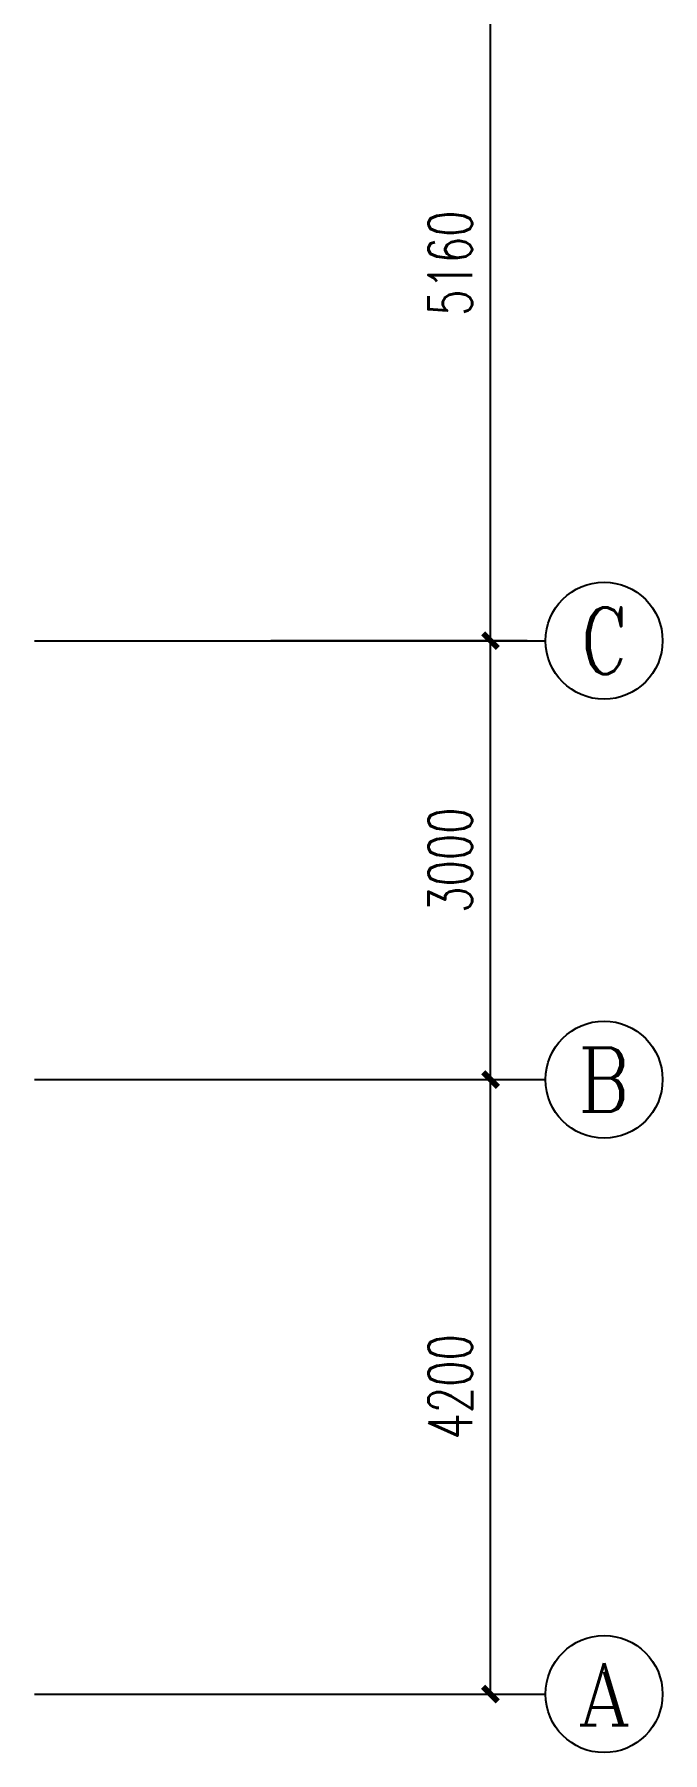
# Model space of a CAD drawing. Extents: x 1051052 to 1482120, y -981644 to -673261.
# Drawn here: x 1143236 to 1147529, y -915392 to -903648 of the extents above; entities that cross this region are included whole.
import ezdxf
from ezdxf.enums import TextEntityAlignment as Align

# ---------------------------------------------------------------- set-up
doc = ezdxf.new("R2010")
doc.units = 0
doc.header["$LTSCALE"] = 1000
doc.header["$MEASUREMENT"] = 0
doc.layers.add('AXIS', color=3, linetype='Continuous')
doc.layers.add('AXIS_TEXT', color=7, linetype='Continuous')
doc.styles.add('_TCH_AXIS', font='COMPLEX', dxfattribs={"bigfont": 'GBCBIG'})
doc.styles.add('_TCH_DIM_T3', font='SIMPLEX', dxfattribs={"width": 0.705882, "bigfont": 'GBCBIG'})
doc.styles.add('COMPLEX', font='COMPLEX')
doc.dimstyles.new('_TCH_ARCH&&100', dxfattribs={"dimtxt": 297.5, "dimasz": 100, "dimexe": 250, "dimexo": 300, "dimgap": 126.25, "dimtad": 1, "dimdec": 0, "dimzin": 0, "dimdsep": 46, "dimtxsty": '_TCH_DIM_T3', "dimblk": 'ARCHTICK', "dimcen": 0.09, "dimclrt": 7, "dimazin": 2, "dimtfac": 1, "dimtdec": 0, "dimtix": 1, "dimtmove": 2, "dimatfit": 3, "dimfxl": 0, "dimtolj": 1, "dimtzin": 0, "dimarcsym": 0})

# ---------------------------------------------------------------- blocks, each defined once
blk = doc.blocks.new('_ArchTick')
at = {"color": 0, "linetype": 'ByBlock', "const_width": 0.4}
blk.add_lwpolyline([(-0.5, -0.5), (0.5, 0.5)], dxfattribs=at)
blk = doc.blocks.new('*D403')
at = {"layer": 'AXIS', "color": 0, "lineweight": -2, "transparency": 16777216}
for p, q in [((1144853, -910792), (1146603, -910792)), ((1146353, -914992), (1146353, -910792)), ((1144853, -914992), (1146603, -914992))]:
    blk.add_line(p, q, dxfattribs=at)
at = {"layer": 'Defpoints', "color": 0, "transparency": 16777216}
for p in [(1143853, -910792), (1146353, -910792), (1143853, -914992)]:
    blk.add_point(p, dxfattribs=at)
at = {"layer": 'AXIS', "color": 0, "lineweight": -2, "transparency": 16777216, "xscale": 100, "yscale": 100, "zscale": 100}
for p, rotation in [((1146353, -910792), 90), ((1146353, -914992), 270)]:
    blk.add_blockref('_ArchTick', p, dxfattribs=dict(at, rotation=rotation))
at = {"layer": 'AXIS', "color": 7, "transparency": 16777216, "insert": (1146078, -912892), "char_height": 297.5, "attachment_point": 5, "rotation": 90, "style": '_TCH_DIM_T3'}
blk.add_mtext('\\A1;4200', dxfattribs=at)
blk = doc.blocks.new('*D404')
at = {"layer": 'AXIS', "color": 0, "lineweight": -2, "transparency": 16777216}
for p, q in [((1144853, -907792), (1146603, -907792)), ((1146353, -910792), (1146353, -907792)), ((1144853, -910792), (1146603, -910792))]:
    blk.add_line(p, q, dxfattribs=at)
at = {"layer": 'Defpoints', "color": 0, "transparency": 16777216}
for p in [(1143853, -907792), (1146353, -907792), (1143853, -910792)]:
    blk.add_point(p, dxfattribs=at)
at = {"layer": 'AXIS', "color": 0, "lineweight": -2, "transparency": 16777216, "xscale": 100, "yscale": 100, "zscale": 100}
for p, rotation in [((1146353, -907792), 90), ((1146353, -910792), 270)]:
    blk.add_blockref('_ArchTick', p, dxfattribs=dict(at, rotation=rotation))
at = {"layer": 'AXIS', "color": 7, "transparency": 16777216, "insert": (1146078, -909292), "char_height": 297.5, "attachment_point": 5, "rotation": 90, "style": '_TCH_DIM_T3'}
blk.add_mtext('\\A1;3000', dxfattribs=at)
blk = doc.blocks.new('*D405')
at = {"layer": 'AXIS', "color": 0, "lineweight": -2, "transparency": 16777216}
for p, q in [((1144853, -902632), (1146603, -902632)), ((1146353, -907792), (1146353, -902632)), ((1144853, -907792), (1146603, -907792))]:
    blk.add_line(p, q, dxfattribs=at)
at = {"layer": 'Defpoints', "color": 0, "transparency": 16777216}
for p in [(1143853, -902632), (1146353, -902632), (1143853, -907792)]:
    blk.add_point(p, dxfattribs=at)
at = {"layer": 'AXIS', "color": 0, "lineweight": -2, "transparency": 16777216, "xscale": 100, "yscale": 100, "zscale": 100}
for p, rotation in [((1146353, -902632), 90), ((1146353, -907792), 270)]:
    blk.add_blockref('_ArchTick', p, dxfattribs=dict(at, rotation=rotation))
at = {"layer": 'AXIS', "color": 7, "transparency": 16777216, "insert": (1146078, -905212), "char_height": 297.5, "attachment_point": 5, "rotation": 90, "style": '_TCH_DIM_T3'}
blk.add_mtext('\\A1;5160', dxfattribs=at)
blk = doc.blocks.new('_AXISO')
blk.add_circle((0, 0), 0.5)
at = {"layer": 'AXIS_TEXT', "style": 'COMPLEX', "width": 1.041667}
blk.add_attdef('A', text='', height=0.56, dxfattribs=at).set_placement((-0.25, -0.28), (0.25, -0.28), align=Align.FIT)

msp = doc.modelspace()

# ---------------------------------------------------------------- linework, layer by layer
at = {"layer": 'AXIS'}
for p, q in [((1143236.323, -907792.335), (1146729.253, -907792.335)), ((1143236.323, -910792.335), (1146729.253, -910792.335)), ((1143236.323, -914992.335), (1146729.253, -914992.335))]:
    msp.add_line(p, q, dxfattribs=at)

# ---------------------------------------------------------------- block references
ref = msp.add_blockref('_AXISO', (1147129.253, -907792.335), dxfattribs=dict(at, xscale=800, yscale=800, zscale=800))
ref.add_attrib('A', 'C', dxfattribs={"layer": 'AXIS_TEXT', "height": 455.691, "style": '_TCH_AXIS'}).set_placement((1146966.506, -908020.181), (1147292, -908020.181), align=Align.FIT)
ref = msp.add_blockref('_AXISO', (1147129.253, -910792.335), dxfattribs=dict(at, xscale=800, yscale=800, zscale=800))
ref.add_attrib('A', 'B', dxfattribs={"layer": 'AXIS_TEXT', "height": 435.257, "style": '_TCH_AXIS'}).set_placement((1146953.077, -911009.964), (1147305.429, -911009.964), align=Align.FIT)
ref = msp.add_blockref('_AXISO', (1147129.253, -914992.335), dxfattribs=dict(at, xscale=800, yscale=800, zscale=800))
ref.add_attrib('A', 'A', dxfattribs={"layer": 'AXIS_TEXT', "height": 425.184, "style": '_TCH_AXIS'}).set_placement((1146947.031, -915204.927), (1147311.475, -915204.927), align=Align.FIT)

# ---------------------------------------------------------------- dimensions: what is measured, and where the dimension line sits
for p1, p2, picture, middle in [((1143852.571, -907792.335), (1143852.571, -902632.335), '*D405', (1146077.571, -905212.335)), ((1143852.571, -910792.335), (1143852.571, -907792.335), '*D404', (1146077.571, -909292.335)), ((1143852.571, -914992.335), (1143852.571, -910792.335), '*D403', (1146077.571, -912892.335))]:
    dim = msp.add_aligned_dim(p1=p1, p2=p2, distance=-2500, dimstyle='_TCH_ARCH&&100', dxfattribs=at)
    dim.commit()
    dim.dimension.update_dxf_attribs({"geometry": picture, "text_midpoint": middle})

doc.saveas('drawing.dxf')
